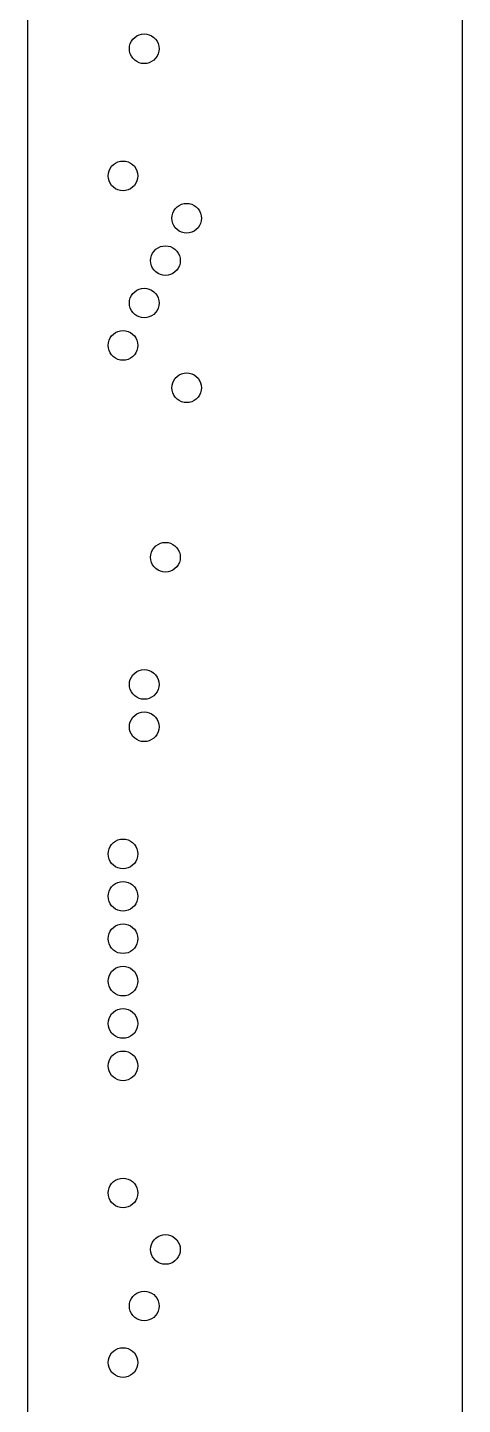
# Model space of a CAD drawing. Header units: metres. Extents: x 0 to 41, y 0 to 2000.
# Drawn here: x 0 to 41, y 1621 to 1751 of the extents above; entities that cross this region are included whole.
import ezdxf

# ---------------------------------------------------------------- set-up
doc = ezdxf.new("R2010")
doc.units = ezdxf.units.M

msp = doc.modelspace()

# ---------------------------------------------------------------- linework, layer by layer
for p, q in [((0, 2000), (0, 0)), ((41, 0), (41, 2000)), ((9.62126, 1749.24), (9.68442, 1749.48)), ((9.68442, 1749.48), (9.78755, 1749.7)), ((9.78755, 1749.7), (9.92754, 1749.9)), ((9.92754, 1749.9), (10.1001, 1750.07)), ((10.1001, 1750.07), (10.3, 1750.21)), ((10.3, 1750.21), (10.5212, 1750.32)), ((10.5212, 1750.32), (10.7569, 1750.38)), ((10.7569, 1750.38), (11, 1750.4)), ((11, 1750.4), (11.2431, 1750.38)), ((11.2431, 1750.38), (11.4788, 1750.32)), ((11.4788, 1750.32), (11.7, 1750.21)), ((11.7, 1750.21), (11.8999, 1750.07)), ((11.8999, 1750.07), (12.0724, 1749.9)), ((12.0724, 1749.9), (12.2124, 1749.7)), ((12.2124, 1749.7), (12.3156, 1749.48)), ((12.3156, 1749.48), (12.3787, 1749.24)), ((9.59999, 1749), (9.62126, 1749.24)), ((9.62126, 1748.76), (9.59999, 1749)), ((9.68442, 1748.52), (9.62126, 1748.76)), ((9.78755, 1748.3), (9.68442, 1748.52)), ((9.92754, 1748.1), (9.78755, 1748.3)), ((10.1001, 1747.93), (9.92754, 1748.1)), ((12.0724, 1748.1), (11.8999, 1747.93)), ((12.2124, 1748.3), (12.0724, 1748.1)), ((12.3156, 1748.52), (12.2124, 1748.3)), ((12.3787, 1748.76), (12.3156, 1748.52)), ((12.3787, 1749.24), (12.4, 1749)), ((12.4, 1749), (12.3787, 1748.76)), ((10.3, 1747.79), (10.1001, 1747.93)), ((10.5212, 1747.68), (10.3, 1747.79)), ((10.7569, 1747.62), (10.5212, 1747.68)), ((11, 1747.6), (10.7569, 1747.62)), ((11.2431, 1747.62), (11, 1747.6)), ((11.4788, 1747.68), (11.2431, 1747.62)), ((11.7, 1747.79), (11.4788, 1747.68)), ((11.8999, 1747.93), (11.7, 1747.79)), ((7.68442, 1737.48), (7.78755, 1737.7)), ((7.78755, 1737.7), (7.92754, 1737.9)), ((7.92754, 1737.9), (8.10008, 1738.07)), ((8.10008, 1738.07), (8.29999, 1738.21)), ((8.29999, 1738.21), (8.52116, 1738.32)), ((8.52116, 1738.32), (8.75688, 1738.38)), ((8.75688, 1738.38), (9, 1738.4)), ((9, 1738.4), (9.2431, 1738.38)), ((9.2431, 1738.38), (9.47882, 1738.32)), ((9.47882, 1738.32), (9.7, 1738.21)), ((9.7, 1738.21), (9.8999, 1738.07)), ((9.8999, 1738.07), (10.0724, 1737.9)), ((10.0724, 1737.9), (10.2124, 1737.7)), ((10.2124, 1737.7), (10.3156, 1737.48)), ((7.59999, 1737), (7.62126, 1737.24)), ((7.62126, 1736.76), (7.59999, 1737)), ((7.62126, 1737.24), (7.68442, 1737.48)), ((7.68442, 1736.52), (7.62126, 1736.76)), ((7.78755, 1736.3), (7.68442, 1736.52)), ((7.92754, 1736.1), (7.78755, 1736.3)), ((10.2124, 1736.3), (10.0724, 1736.1)), ((10.3156, 1736.52), (10.2124, 1736.3)), ((10.3156, 1737.48), (10.3787, 1737.24)), ((10.3787, 1736.76), (10.3156, 1736.52)), ((10.3787, 1737.24), (10.4, 1737)), ((10.4, 1737), (10.3787, 1736.76)), ((8.10008, 1735.93), (7.92754, 1736.1)), ((8.29999, 1735.79), (8.10008, 1735.93)), ((8.52116, 1735.68), (8.29999, 1735.79)), ((8.75688, 1735.62), (8.52116, 1735.68)), ((9, 1735.6), (8.75688, 1735.62)), ((9.2431, 1735.62), (9, 1735.6)), ((9.47882, 1735.68), (9.2431, 1735.62)), ((9.7, 1735.79), (9.47882, 1735.68)), ((9.8999, 1735.93), (9.7, 1735.79)), ((10.0724, 1736.1), (9.8999, 1735.93)), ((13.6844, 1733.48), (13.7876, 1733.7)), ((13.7876, 1733.7), (13.9275, 1733.9)), ((13.9275, 1733.9), (14.1001, 1734.07)), ((14.1001, 1734.07), (14.3, 1734.21)), ((14.3, 1734.21), (14.5212, 1734.32)), ((14.5212, 1734.32), (14.7569, 1734.38)), ((14.7569, 1734.38), (15, 1734.4)), ((15, 1734.4), (15.2431, 1734.38)), ((15.2431, 1734.38), (15.4788, 1734.32)), ((15.4788, 1734.32), (15.7, 1734.21)), ((15.7, 1734.21), (15.8999, 1734.07)), ((15.8999, 1734.07), (16.0724, 1733.9)), ((16.0724, 1733.9), (16.2124, 1733.7)), ((16.2124, 1733.7), (16.3156, 1733.48)), ((13.6, 1733), (13.6213, 1733.24)), ((13.6213, 1732.76), (13.6, 1733)), ((13.6213, 1733.24), (13.6844, 1733.48)), ((13.6844, 1732.52), (13.6213, 1732.76)), ((13.7876, 1732.3), (13.6844, 1732.52)), ((16.3156, 1732.52), (16.2124, 1732.3)), ((16.3156, 1733.48), (16.3787, 1733.24)), ((16.3787, 1732.76), (16.3156, 1732.52)), ((16.3787, 1733.24), (16.4, 1733)), ((16.4, 1733), (16.3787, 1732.76)), ((13.9275, 1732.1), (13.7876, 1732.3)), ((14.1001, 1731.93), (13.9275, 1732.1)), ((14.3, 1731.79), (14.1001, 1731.93)), ((14.5212, 1731.68), (14.3, 1731.79)), ((14.7569, 1731.62), (14.5212, 1731.68)), ((15, 1731.6), (14.7569, 1731.62)), ((15.2431, 1731.62), (15, 1731.6)), ((15.4788, 1731.68), (15.2431, 1731.62)), ((15.7, 1731.79), (15.4788, 1731.68)), ((15.8999, 1731.93), (15.7, 1731.79)), ((16.0724, 1732.1), (15.8999, 1731.93)), ((16.2124, 1732.3), (16.0724, 1732.1)), ((11.7876, 1729.7), (11.9275, 1729.9)), ((11.9275, 1729.9), (12.1001, 1730.07)), ((12.1001, 1730.07), (12.3, 1730.21)), ((12.3, 1730.21), (12.5212, 1730.32)), ((12.5212, 1730.32), (12.7569, 1730.38)), ((12.7569, 1730.38), (13, 1730.4)), ((13, 1730.4), (13.2431, 1730.38)), ((13.2431, 1730.38), (13.4788, 1730.32)), ((13.4788, 1730.32), (13.7, 1730.21)), ((13.7, 1730.21), (13.8999, 1730.07)), ((13.8999, 1730.07), (14.0724, 1729.9)), ((14.0724, 1729.9), (14.2124, 1729.7)), ((11.6, 1729), (11.6213, 1729.24)), ((11.6213, 1728.76), (11.6, 1729)), ((11.6213, 1729.24), (11.6844, 1729.48)), ((11.6844, 1728.52), (11.6213, 1728.76)), ((11.6844, 1729.48), (11.7876, 1729.7)), ((11.7876, 1728.3), (11.6844, 1728.52)), ((14.2124, 1729.7), (14.3156, 1729.48)), ((14.3156, 1728.52), (14.2124, 1728.3)), ((14.3156, 1729.48), (14.3787, 1729.24)), ((14.3787, 1728.76), (14.3156, 1728.52)), ((14.3787, 1729.24), (14.4, 1729)), ((14.4, 1729), (14.3787, 1728.76)), ((11.9275, 1728.1), (11.7876, 1728.3)), ((12.1001, 1727.93), (11.9275, 1728.1)), ((12.3, 1727.79), (12.1001, 1727.93)), ((12.5212, 1727.68), (12.3, 1727.79)), ((12.7569, 1727.62), (12.5212, 1727.68)), ((13, 1727.6), (12.7569, 1727.62)), ((13.2431, 1727.62), (13, 1727.6)), ((13.4788, 1727.68), (13.2431, 1727.62)), ((13.7, 1727.79), (13.4788, 1727.68)), ((13.8999, 1727.93), (13.7, 1727.79)), ((14.0724, 1728.1), (13.8999, 1727.93)), ((14.2124, 1728.3), (14.0724, 1728.1)), ((9.78755, 1725.7), (9.92754, 1725.9)), ((9.92754, 1725.9), (10.1001, 1726.07)), ((10.1001, 1726.07), (10.3, 1726.21)), ((10.3, 1726.21), (10.5212, 1726.32)), ((10.5212, 1726.32), (10.7569, 1726.38)), ((10.7569, 1726.38), (11, 1726.4)), ((11, 1726.4), (11.2431, 1726.38)), ((11.2431, 1726.38), (11.4788, 1726.32)), ((11.4788, 1726.32), (11.7, 1726.21)), ((11.7, 1726.21), (11.8999, 1726.07)), ((11.8999, 1726.07), (12.0724, 1725.9)), ((12.0724, 1725.9), (12.2124, 1725.7)), ((9.59999, 1725), (9.62126, 1725.24)), ((9.62126, 1724.76), (9.59999, 1725)), ((9.62126, 1725.24), (9.68442, 1725.48)), ((9.68442, 1724.52), (9.62126, 1724.76)), ((9.68442, 1725.48), (9.78755, 1725.7)), ((12.2124, 1725.7), (12.3156, 1725.48)), ((12.3156, 1725.48), (12.3787, 1725.24)), ((12.3787, 1724.76), (12.3156, 1724.52)), ((12.3787, 1725.24), (12.4, 1725)), ((12.4, 1725), (12.3787, 1724.76)), ((9.78755, 1724.3), (9.68442, 1724.52)), ((9.92754, 1724.1), (9.78755, 1724.3)), ((10.1001, 1723.93), (9.92754, 1724.1)), ((10.3, 1723.79), (10.1001, 1723.93)), ((10.5212, 1723.68), (10.3, 1723.79)), ((10.7569, 1723.62), (10.5212, 1723.68)), ((11, 1723.6), (10.7569, 1723.62)), ((11.2431, 1723.62), (11, 1723.6)), ((11.4788, 1723.68), (11.2431, 1723.62)), ((11.7, 1723.79), (11.4788, 1723.68)), ((11.8999, 1723.93), (11.7, 1723.79)), ((12.0724, 1724.1), (11.8999, 1723.93)), ((12.2124, 1724.3), (12.0724, 1724.1)), ((12.3156, 1724.52), (12.2124, 1724.3)), ((7.92754, 1721.9), (8.10008, 1722.07)), ((8.10008, 1722.07), (8.29999, 1722.21)), ((8.29999, 1722.21), (8.52116, 1722.32)), ((8.52116, 1722.32), (8.75688, 1722.38)), ((8.75688, 1722.38), (9, 1722.4)), ((9, 1722.4), (9.2431, 1722.38)), ((9.2431, 1722.38), (9.47882, 1722.32)), ((9.47882, 1722.32), (9.7, 1722.21)), ((9.7, 1722.21), (9.8999, 1722.07)), ((9.8999, 1722.07), (10.0724, 1721.9)), ((7.59999, 1721), (7.62126, 1721.24)), ((7.62126, 1720.76), (7.59999, 1721)), ((7.62126, 1721.24), (7.68442, 1721.48)), ((7.68442, 1720.52), (7.62126, 1720.76)), ((7.68442, 1721.48), (7.78755, 1721.7)), ((7.78755, 1721.7), (7.92754, 1721.9)), ((10.0724, 1721.9), (10.2124, 1721.7)), ((10.2124, 1721.7), (10.3156, 1721.48)), ((10.3156, 1721.48), (10.3787, 1721.24)), ((10.3787, 1720.76), (10.3156, 1720.52)), ((10.3787, 1721.24), (10.4, 1721)), ((10.4, 1721), (10.3787, 1720.76)), ((7.78755, 1720.3), (7.68442, 1720.52)), ((7.92754, 1720.1), (7.78755, 1720.3)), ((8.10008, 1719.93), (7.92754, 1720.1)), ((8.29999, 1719.79), (8.10008, 1719.93)), ((8.52116, 1719.68), (8.29999, 1719.79)), ((8.75688, 1719.62), (8.52116, 1719.68)), ((9, 1719.6), (8.75688, 1719.62)), ((9.2431, 1719.62), (9, 1719.6)), ((9.47882, 1719.68), (9.2431, 1719.62)), ((9.7, 1719.79), (9.47882, 1719.68)), ((9.8999, 1719.93), (9.7, 1719.79)), ((10.0724, 1720.1), (9.8999, 1719.93)), ((10.2124, 1720.3), (10.0724, 1720.1)), ((10.3156, 1720.52), (10.2124, 1720.3)), ((14.1001, 1718.07), (14.3, 1718.21)), ((14.3, 1718.21), (14.5212, 1718.32)), ((14.5212, 1718.32), (14.7569, 1718.38)), ((14.7569, 1718.38), (15, 1718.4)), ((15, 1718.4), (15.2431, 1718.38)), ((15.2431, 1718.38), (15.4788, 1718.32)), ((15.4788, 1718.32), (15.7, 1718.21)), ((15.7, 1718.21), (15.8999, 1718.07)), ((13.6, 1717), (13.6213, 1717.24)), ((13.6213, 1716.76), (13.6, 1717)), ((13.6213, 1717.24), (13.6844, 1717.48)), ((13.6844, 1717.48), (13.7876, 1717.7)), ((13.7876, 1717.7), (13.9275, 1717.9)), ((13.9275, 1717.9), (14.1001, 1718.07)), ((15.8999, 1718.07), (16.0724, 1717.9)), ((16.0724, 1717.9), (16.2124, 1717.7)), ((16.2124, 1717.7), (16.3156, 1717.48)), ((16.3156, 1717.48), (16.3787, 1717.24)), ((16.3787, 1717.24), (16.4, 1717)), ((16.4, 1717), (16.3787, 1716.76)), ((13.6844, 1716.52), (13.6213, 1716.76)), ((13.7876, 1716.3), (13.6844, 1716.52)), ((13.9275, 1716.1), (13.7876, 1716.3)), ((14.1001, 1715.93), (13.9275, 1716.1)), ((14.3, 1715.79), (14.1001, 1715.93)), ((14.5212, 1715.68), (14.3, 1715.79)), ((14.7569, 1715.62), (14.5212, 1715.68)), ((15, 1715.6), (14.7569, 1715.62)), ((15.2431, 1715.62), (15, 1715.6)), ((15.4788, 1715.68), (15.2431, 1715.62)), ((15.7, 1715.79), (15.4788, 1715.68)), ((15.8999, 1715.93), (15.7, 1715.79)), ((16.0724, 1716.1), (15.8999, 1715.93)), ((16.2124, 1716.3), (16.0724, 1716.1)), ((16.3156, 1716.52), (16.2124, 1716.3)), ((16.3787, 1716.76), (16.3156, 1716.52)), ((11.6, 1701), (11.6213, 1701.24)), ((11.6213, 1701.24), (11.6844, 1701.48)), ((11.6844, 1701.48), (11.7876, 1701.7)), ((11.7876, 1701.7), (11.9275, 1701.9)), ((11.9275, 1701.9), (12.1001, 1702.07)), ((12.1001, 1702.07), (12.3, 1702.21)), ((12.3, 1702.21), (12.5212, 1702.32)), ((12.5212, 1702.32), (12.7569, 1702.38)), ((12.7569, 1702.38), (13, 1702.4)), ((13, 1702.4), (13.2431, 1702.38)), ((13.2431, 1702.38), (13.4788, 1702.32)), ((13.4788, 1702.32), (13.7, 1702.21)), ((13.7, 1702.21), (13.8999, 1702.07)), ((13.8999, 1702.07), (14.0724, 1701.9)), ((14.0724, 1701.9), (14.2124, 1701.7)), ((14.2124, 1701.7), (14.3156, 1701.48)), ((14.3156, 1701.48), (14.3787, 1701.24)), ((14.3787, 1701.24), (14.4, 1701)), ((11.6213, 1700.76), (11.6, 1701)), ((11.6844, 1700.52), (11.6213, 1700.76)), ((11.7876, 1700.3), (11.6844, 1700.52)), ((11.9275, 1700.1), (11.7876, 1700.3)), ((12.1001, 1699.93), (11.9275, 1700.1)), ((12.3, 1699.79), (12.1001, 1699.93)), ((13.8999, 1699.93), (13.7, 1699.79)), ((14.0724, 1700.1), (13.8999, 1699.93)), ((14.2124, 1700.3), (14.0724, 1700.1)), ((14.3156, 1700.52), (14.2124, 1700.3)), ((14.3787, 1700.76), (14.3156, 1700.52)), ((14.4, 1701), (14.3787, 1700.76)), ((12.5212, 1699.68), (12.3, 1699.79)), ((12.7569, 1699.62), (12.5212, 1699.68)), ((13, 1699.6), (12.7569, 1699.62)), ((13.2431, 1699.62), (13, 1699.6)), ((13.4788, 1699.68), (13.2431, 1699.62)), ((13.7, 1699.79), (13.4788, 1699.68)), ((9.68442, 1689.48), (9.78755, 1689.7)), ((9.78755, 1689.7), (9.92754, 1689.9)), ((9.92754, 1689.9), (10.1001, 1690.07)), ((10.1001, 1690.07), (10.3, 1690.21)), ((10.3, 1690.21), (10.5212, 1690.32)), ((10.5212, 1690.32), (10.7569, 1690.38)), ((10.7569, 1690.38), (11, 1690.4)), ((11, 1690.4), (11.2431, 1690.38)), ((11.2431, 1690.38), (11.4788, 1690.32)), ((11.4788, 1690.32), (11.7, 1690.21)), ((11.7, 1690.21), (11.8999, 1690.07)), ((11.8999, 1690.07), (12.0724, 1689.9)), ((12.0724, 1689.9), (12.2124, 1689.7)), ((12.2124, 1689.7), (12.3156, 1689.48)), ((9.59999, 1689), (9.62126, 1689.24)), ((9.62126, 1688.76), (9.59999, 1689)), ((9.62126, 1689.24), (9.68442, 1689.48)), ((9.68442, 1688.52), (9.62126, 1688.76)), ((9.78755, 1688.3), (9.68442, 1688.52)), ((9.92754, 1688.1), (9.78755, 1688.3)), ((12.2124, 1688.3), (12.0724, 1688.1)), ((12.3156, 1688.52), (12.2124, 1688.3)), ((12.3156, 1689.48), (12.3787, 1689.24)), ((12.3787, 1688.76), (12.3156, 1688.52)), ((12.3787, 1689.24), (12.4, 1689)), ((12.4, 1689), (12.3787, 1688.76)), ((10.1001, 1687.93), (9.92754, 1688.1)), ((10.3, 1687.79), (10.1001, 1687.93)), ((10.5212, 1687.68), (10.3, 1687.79)), ((10.7569, 1687.62), (10.5212, 1687.68)), ((11, 1687.6), (10.7569, 1687.62)), ((11.2431, 1687.62), (11, 1687.6)), ((11.4788, 1687.68), (11.2431, 1687.62)), ((11.7, 1687.79), (11.4788, 1687.68)), ((11.8999, 1687.93), (11.7, 1687.79)), ((12.0724, 1688.1), (11.8999, 1687.93)), ((9.68442, 1685.48), (9.78755, 1685.7)), ((9.78755, 1685.7), (9.92754, 1685.9)), ((9.92754, 1685.9), (10.1001, 1686.07)), ((10.1001, 1686.07), (10.3, 1686.21)), ((10.3, 1686.21), (10.5212, 1686.32)), ((10.5212, 1686.32), (10.7569, 1686.38)), ((10.7569, 1686.38), (11, 1686.4)), ((11, 1686.4), (11.2431, 1686.38)), ((11.2431, 1686.38), (11.4788, 1686.32)), ((11.4788, 1686.32), (11.7, 1686.21)), ((11.7, 1686.21), (11.8999, 1686.07)), ((11.8999, 1686.07), (12.0724, 1685.9)), ((12.0724, 1685.9), (12.2124, 1685.7)), ((12.2124, 1685.7), (12.3156, 1685.48)), ((9.59999, 1685), (9.62126, 1685.24)), ((9.62126, 1684.76), (9.59999, 1685)), ((9.62126, 1685.24), (9.68442, 1685.48)), ((9.68442, 1684.52), (9.62126, 1684.76)), ((9.78755, 1684.3), (9.68442, 1684.52)), ((9.92754, 1684.1), (9.78755, 1684.3)), ((12.2124, 1684.3), (12.0724, 1684.1)), ((12.3156, 1684.52), (12.2124, 1684.3)), ((12.3156, 1685.48), (12.3787, 1685.24)), ((12.3787, 1684.76), (12.3156, 1684.52)), ((12.3787, 1685.24), (12.4, 1685)), ((12.4, 1685), (12.3787, 1684.76)), ((10.1001, 1683.93), (9.92754, 1684.1)), ((10.3, 1683.79), (10.1001, 1683.93)), ((10.5212, 1683.68), (10.3, 1683.79)), ((10.7569, 1683.62), (10.5212, 1683.68)), ((11, 1683.6), (10.7569, 1683.62)), ((11.2431, 1683.62), (11, 1683.6)), ((11.4788, 1683.68), (11.2431, 1683.62)), ((11.7, 1683.79), (11.4788, 1683.68)), ((11.8999, 1683.93), (11.7, 1683.79)), ((12.0724, 1684.1), (11.8999, 1683.93)), ((7.78755, 1673.7), (7.92754, 1673.9)), ((7.92754, 1673.9), (8.10008, 1674.07)), ((8.10008, 1674.07), (8.29999, 1674.21)), ((8.29999, 1674.21), (8.52116, 1674.32)), ((8.52116, 1674.32), (8.75688, 1674.38)), ((8.75688, 1674.38), (9, 1674.4)), ((9, 1674.4), (9.2431, 1674.38)), ((9.2431, 1674.38), (9.47882, 1674.32)), ((9.47882, 1674.32), (9.7, 1674.21)), ((9.7, 1674.21), (9.8999, 1674.07)), ((9.8999, 1674.07), (10.0724, 1673.9)), ((10.0724, 1673.9), (10.2124, 1673.7)), ((7.59999, 1673), (7.62126, 1673.24)), ((7.62126, 1672.76), (7.59999, 1673)), ((7.62126, 1673.24), (7.68442, 1673.48)), ((7.68442, 1672.52), (7.62126, 1672.76)), ((7.68442, 1673.48), (7.78755, 1673.7)), ((10.2124, 1673.7), (10.3156, 1673.48)), ((10.3156, 1673.48), (10.3787, 1673.24)), ((10.3787, 1672.76), (10.3156, 1672.52)), ((10.3787, 1673.24), (10.4, 1673)), ((10.4, 1673), (10.3787, 1672.76)), ((7.78755, 1672.3), (7.68442, 1672.52)), ((7.92754, 1672.1), (7.78755, 1672.3)), ((8.10008, 1671.93), (7.92754, 1672.1)), ((8.29999, 1671.79), (8.10008, 1671.93)), ((8.52116, 1671.68), (8.29999, 1671.79)), ((8.75688, 1671.62), (8.52116, 1671.68)), ((9, 1671.6), (8.75688, 1671.62)), ((9.2431, 1671.62), (9, 1671.6)), ((9.47882, 1671.68), (9.2431, 1671.62)), ((9.7, 1671.79), (9.47882, 1671.68)), ((9.8999, 1671.93), (9.7, 1671.79)), ((10.0724, 1672.1), (9.8999, 1671.93)), ((10.2124, 1672.3), (10.0724, 1672.1)), ((10.3156, 1672.52), (10.2124, 1672.3)), ((7.92754, 1669.9), (8.10008, 1670.07)), ((8.10008, 1670.07), (8.29999, 1670.21)), ((8.29999, 1670.21), (8.52116, 1670.32)), ((8.52116, 1670.32), (8.75688, 1670.38)), ((8.75688, 1670.38), (9, 1670.4)), ((9, 1670.4), (9.2431, 1670.38)), ((9.2431, 1670.38), (9.47882, 1670.32)), ((9.47882, 1670.32), (9.7, 1670.21)), ((9.7, 1670.21), (9.8999, 1670.07)), ((9.8999, 1670.07), (10.0724, 1669.9)), ((7.59999, 1669), (7.62126, 1669.24)), ((7.62126, 1668.76), (7.59999, 1669)), ((7.62126, 1669.24), (7.68442, 1669.48)), ((7.68442, 1668.52), (7.62126, 1668.76)), ((7.68442, 1669.48), (7.78755, 1669.7)), ((7.78755, 1669.7), (7.92754, 1669.9)), ((10.0724, 1669.9), (10.2124, 1669.7)), ((10.2124, 1669.7), (10.3156, 1669.48)), ((10.3156, 1669.48), (10.3787, 1669.24)), ((10.3787, 1668.76), (10.3156, 1668.52)), ((10.3787, 1669.24), (10.4, 1669)), ((10.4, 1669), (10.3787, 1668.76)), ((7.78755, 1668.3), (7.68442, 1668.52)), ((7.92754, 1668.1), (7.78755, 1668.3)), ((8.10008, 1667.93), (7.92754, 1668.1)), ((8.29999, 1667.79), (8.10008, 1667.93)), ((8.52116, 1667.68), (8.29999, 1667.79)), ((8.75688, 1667.62), (8.52116, 1667.68)), ((9, 1667.6), (8.75688, 1667.62)), ((9.2431, 1667.62), (9, 1667.6)), ((9.47882, 1667.68), (9.2431, 1667.62)), ((9.7, 1667.79), (9.47882, 1667.68)), ((9.8999, 1667.93), (9.7, 1667.79)), ((10.0724, 1668.1), (9.8999, 1667.93)), ((10.2124, 1668.3), (10.0724, 1668.1)), ((10.3156, 1668.52), (10.2124, 1668.3)), ((8.10008, 1666.07), (8.29999, 1666.21)), ((8.29999, 1666.21), (8.52116, 1666.32)), ((8.52116, 1666.32), (8.75688, 1666.38)), ((8.75688, 1666.38), (9, 1666.4)), ((9, 1666.4), (9.2431, 1666.38)), ((9.2431, 1666.38), (9.47882, 1666.32)), ((9.47882, 1666.32), (9.7, 1666.21)), ((9.7, 1666.21), (9.8999, 1666.07)), ((7.59999, 1665), (7.62126, 1665.24)), ((7.62126, 1664.76), (7.59999, 1665)), ((7.62126, 1665.24), (7.68442, 1665.48)), ((7.68442, 1665.48), (7.78755, 1665.7)), ((7.78755, 1665.7), (7.92754, 1665.9)), ((7.92754, 1665.9), (8.10008, 1666.07)), ((9.8999, 1666.07), (10.0724, 1665.9)), ((10.0724, 1665.9), (10.2124, 1665.7)), ((10.2124, 1665.7), (10.3156, 1665.48)), ((10.3156, 1665.48), (10.3787, 1665.24)), ((10.3787, 1665.24), (10.4, 1665)), ((10.4, 1665), (10.3787, 1664.76)), ((7.68442, 1664.52), (7.62126, 1664.76)), ((7.78755, 1664.3), (7.68442, 1664.52)), ((7.92754, 1664.1), (7.78755, 1664.3)), ((8.10008, 1663.93), (7.92754, 1664.1)), ((8.29999, 1663.79), (8.10008, 1663.93)), ((8.52116, 1663.68), (8.29999, 1663.79)), ((8.75688, 1663.62), (8.52116, 1663.68)), ((9, 1663.6), (8.75688, 1663.62)), ((9.2431, 1663.62), (9, 1663.6)), ((9.47882, 1663.68), (9.2431, 1663.62)), ((9.7, 1663.79), (9.47882, 1663.68)), ((9.8999, 1663.93), (9.7, 1663.79)), ((10.0724, 1664.1), (9.8999, 1663.93)), ((10.2124, 1664.3), (10.0724, 1664.1)), ((10.3156, 1664.52), (10.2124, 1664.3)), ((10.3787, 1664.76), (10.3156, 1664.52)), ((8.10008, 1662.07), (8.29999, 1662.21)), ((8.29999, 1662.21), (8.52116, 1662.32)), ((8.52116, 1662.32), (8.75688, 1662.38)), ((8.75688, 1662.38), (9, 1662.4)), ((9, 1662.4), (9.2431, 1662.38)), ((9.2431, 1662.38), (9.47882, 1662.32)), ((9.47882, 1662.32), (9.7, 1662.21)), ((9.7, 1662.21), (9.8999, 1662.07)), ((7.59999, 1661), (7.62126, 1661.24)), ((7.62126, 1660.76), (7.59999, 1661)), ((7.62126, 1661.24), (7.68442, 1661.48)), ((7.68442, 1661.48), (7.78755, 1661.7)), ((7.78755, 1661.7), (7.92754, 1661.9)), ((7.92754, 1661.9), (8.10008, 1662.07)), ((9.8999, 1662.07), (10.0724, 1661.9)), ((10.0724, 1661.9), (10.2124, 1661.7)), ((10.2124, 1661.7), (10.3156, 1661.48)), ((10.3156, 1661.48), (10.3787, 1661.24)), ((10.3787, 1661.24), (10.4, 1661)), ((10.4, 1661), (10.3787, 1660.76)), ((7.68442, 1660.52), (7.62126, 1660.76)), ((7.78755, 1660.3), (7.68442, 1660.52)), ((7.92754, 1660.1), (7.78755, 1660.3)), ((8.10008, 1659.93), (7.92754, 1660.1)), ((8.29999, 1659.79), (8.10008, 1659.93)), ((8.52116, 1659.68), (8.29999, 1659.79)), ((8.75688, 1659.62), (8.52116, 1659.68)), ((9, 1659.6), (8.75688, 1659.62)), ((9.2431, 1659.62), (9, 1659.6)), ((9.47882, 1659.68), (9.2431, 1659.62)), ((9.7, 1659.79), (9.47882, 1659.68)), ((9.8999, 1659.93), (9.7, 1659.79)), ((10.0724, 1660.1), (9.8999, 1659.93)), ((10.2124, 1660.3), (10.0724, 1660.1)), ((10.3156, 1660.52), (10.2124, 1660.3)), ((10.3787, 1660.76), (10.3156, 1660.52)), ((8.29999, 1658.21), (8.52116, 1658.32)), ((8.52116, 1658.32), (8.75688, 1658.38)), ((8.75688, 1658.38), (9, 1658.4)), ((9, 1658.4), (9.2431, 1658.38)), ((9.2431, 1658.38), (9.47882, 1658.32)), ((9.47882, 1658.32), (9.7, 1658.21)), ((7.59999, 1657), (7.62126, 1657.24)), ((7.62126, 1656.76), (7.59999, 1657)), ((7.62126, 1657.24), (7.68442, 1657.48)), ((7.68442, 1657.48), (7.78755, 1657.7)), ((7.78755, 1657.7), (7.92754, 1657.9)), ((7.92754, 1657.9), (8.10008, 1658.07)), ((8.10008, 1658.07), (8.29999, 1658.21)), ((9.7, 1658.21), (9.8999, 1658.07)), ((9.8999, 1658.07), (10.0724, 1657.9)), ((10.0724, 1657.9), (10.2124, 1657.7)), ((10.2124, 1657.7), (10.3156, 1657.48)), ((10.3156, 1657.48), (10.3787, 1657.24)), ((10.3787, 1657.24), (10.4, 1657)), ((10.4, 1657), (10.3787, 1656.76)), ((7.68442, 1656.52), (7.62126, 1656.76)), ((7.78755, 1656.3), (7.68442, 1656.52)), ((7.92754, 1656.1), (7.78755, 1656.3)), ((8.10008, 1655.93), (7.92754, 1656.1)), ((8.29999, 1655.79), (8.10008, 1655.93)), ((8.52116, 1655.68), (8.29999, 1655.79)), ((9.7, 1655.79), (9.47882, 1655.68)), ((9.8999, 1655.93), (9.7, 1655.79)), ((10.0724, 1656.1), (9.8999, 1655.93)), ((10.2124, 1656.3), (10.0724, 1656.1)), ((10.3156, 1656.52), (10.2124, 1656.3)), ((10.3787, 1656.76), (10.3156, 1656.52)), ((8.75688, 1655.62), (8.52116, 1655.68)), ((9, 1655.6), (8.75688, 1655.62)), ((8.75688, 1654.38), (9, 1654.4)), ((9.2431, 1655.62), (9, 1655.6)), ((9, 1654.4), (9.2431, 1654.38)), ((9.47882, 1655.68), (9.2431, 1655.62)), ((7.59999, 1653), (7.62126, 1653.24)), ((7.62126, 1653.24), (7.68442, 1653.48)), ((7.68442, 1653.48), (7.78755, 1653.7)), ((7.78755, 1653.7), (7.92754, 1653.9)), ((7.92754, 1653.9), (8.10008, 1654.07)), ((8.10008, 1654.07), (8.29999, 1654.21)), ((8.29999, 1654.21), (8.52116, 1654.32)), ((8.52116, 1654.32), (8.75688, 1654.38)), ((9.2431, 1654.38), (9.47882, 1654.32)), ((9.47882, 1654.32), (9.7, 1654.21)), ((9.7, 1654.21), (9.8999, 1654.07)), ((9.8999, 1654.07), (10.0724, 1653.9)), ((10.0724, 1653.9), (10.2124, 1653.7)), ((10.2124, 1653.7), (10.3156, 1653.48)), ((10.3156, 1653.48), (10.3787, 1653.24)), ((10.3787, 1653.24), (10.4, 1653)), ((7.62126, 1652.76), (7.59999, 1653)), ((7.68442, 1652.52), (7.62126, 1652.76)), ((7.78755, 1652.3), (7.68442, 1652.52)), ((7.92754, 1652.1), (7.78755, 1652.3)), ((8.10008, 1651.93), (7.92754, 1652.1)), ((8.29999, 1651.79), (8.10008, 1651.93)), ((9.8999, 1651.93), (9.7, 1651.79)), ((10.0724, 1652.1), (9.8999, 1651.93)), ((10.2124, 1652.3), (10.0724, 1652.1)), ((10.3156, 1652.52), (10.2124, 1652.3)), ((10.3787, 1652.76), (10.3156, 1652.52)), ((10.4, 1653), (10.3787, 1652.76)), ((8.52116, 1651.68), (8.29999, 1651.79)), ((8.75688, 1651.62), (8.52116, 1651.68)), ((9, 1651.6), (8.75688, 1651.62)), ((9.2431, 1651.62), (9, 1651.6)), ((9.47882, 1651.68), (9.2431, 1651.62)), ((9.7, 1651.79), (9.47882, 1651.68)), ((7.62126, 1641.24), (7.68442, 1641.48)), ((7.68442, 1641.48), (7.78755, 1641.7)), ((7.78755, 1641.7), (7.92754, 1641.9)), ((7.92754, 1641.9), (8.10008, 1642.07)), ((8.10008, 1642.07), (8.29999, 1642.21)), ((8.29999, 1642.21), (8.52116, 1642.32)), ((8.52116, 1642.32), (8.75688, 1642.38)), ((8.75688, 1642.38), (9, 1642.4)), ((9, 1642.4), (9.2431, 1642.38)), ((9.2431, 1642.38), (9.47882, 1642.32)), ((9.47882, 1642.32), (9.7, 1642.21)), ((9.7, 1642.21), (9.8999, 1642.07)), ((9.8999, 1642.07), (10.0724, 1641.9)), ((10.0724, 1641.9), (10.2124, 1641.7)), ((10.2124, 1641.7), (10.3156, 1641.48)), ((10.3156, 1641.48), (10.3787, 1641.24)), ((7.59999, 1641), (7.62126, 1641.24)), ((7.62126, 1640.76), (7.59999, 1641)), ((7.68442, 1640.52), (7.62126, 1640.76)), ((7.78755, 1640.3), (7.68442, 1640.52)), ((7.92754, 1640.1), (7.78755, 1640.3)), ((8.10008, 1639.93), (7.92754, 1640.1)), ((10.0724, 1640.1), (9.8999, 1639.93)), ((10.2124, 1640.3), (10.0724, 1640.1)), ((10.3156, 1640.52), (10.2124, 1640.3)), ((10.3787, 1640.76), (10.3156, 1640.52)), ((10.3787, 1641.24), (10.4, 1641)), ((10.4, 1641), (10.3787, 1640.76)), ((8.29999, 1639.79), (8.10008, 1639.93)), ((8.52116, 1639.68), (8.29999, 1639.79)), ((8.75688, 1639.62), (8.52116, 1639.68)), ((9, 1639.6), (8.75688, 1639.62)), ((9.2431, 1639.62), (9, 1639.6)), ((9.47882, 1639.68), (9.2431, 1639.62)), ((9.7, 1639.79), (9.47882, 1639.68)), ((9.8999, 1639.93), (9.7, 1639.79)), ((11.6844, 1636.15), (11.7876, 1636.37)), ((11.7876, 1636.37), (11.9275, 1636.57)), ((11.9275, 1636.57), (12.1001, 1636.74)), ((12.1001, 1636.74), (12.3, 1636.88)), ((12.3, 1636.88), (12.5212, 1636.98)), ((12.5212, 1636.98), (12.7569, 1637.05)), ((12.7569, 1637.05), (13, 1637.07)), ((13, 1637.07), (13.2431, 1637.05)), ((13.2431, 1637.05), (13.4788, 1636.98)), ((13.4788, 1636.98), (13.7, 1636.88)), ((13.7, 1636.88), (13.8999, 1636.74)), ((13.8999, 1636.74), (14.0724, 1636.57)), ((14.0724, 1636.57), (14.2124, 1636.37)), ((14.2124, 1636.37), (14.3156, 1636.15)), ((11.6, 1635.67), (11.6213, 1635.91)), ((11.6213, 1635.42), (11.6, 1635.67)), ((11.6213, 1635.91), (11.6844, 1636.15)), ((11.6844, 1635.19), (11.6213, 1635.42)), ((11.7876, 1634.97), (11.6844, 1635.19)), ((11.9275, 1634.77), (11.7876, 1634.97)), ((14.2124, 1634.97), (14.0724, 1634.77)), ((14.3156, 1635.19), (14.2124, 1634.97)), ((14.3156, 1636.15), (14.3787, 1635.91)), ((14.3787, 1635.42), (14.3156, 1635.19)), ((14.3787, 1635.91), (14.4, 1635.67)), ((14.4, 1635.67), (14.3787, 1635.42)), ((12.1001, 1634.59), (11.9275, 1634.77)), ((12.3, 1634.45), (12.1001, 1634.59)), ((12.5212, 1634.35), (12.3, 1634.45)), ((12.7569, 1634.29), (12.5212, 1634.35)), ((13, 1634.27), (12.7569, 1634.29)), ((13.2431, 1634.29), (13, 1634.27)), ((13.4788, 1634.35), (13.2431, 1634.29)), ((13.7, 1634.45), (13.4788, 1634.35)), ((13.8999, 1634.59), (13.7, 1634.45)), ((14.0724, 1634.77), (13.8999, 1634.59)), ((9.68442, 1630.81), (9.78755, 1631.03)), ((9.78755, 1631.03), (9.92754, 1631.23)), ((9.92754, 1631.23), (10.1001, 1631.41)), ((10.1001, 1631.41), (10.3, 1631.55)), ((10.3, 1631.55), (10.5212, 1631.65)), ((10.5212, 1631.65), (10.7569, 1631.71)), ((10.7569, 1631.71), (11, 1631.73)), ((11, 1631.73), (11.2431, 1631.71)), ((11.2431, 1631.71), (11.4788, 1631.65)), ((11.4788, 1631.65), (11.7, 1631.55)), ((11.7, 1631.55), (11.8999, 1631.41)), ((11.8999, 1631.41), (12.0724, 1631.23)), ((12.0724, 1631.23), (12.2124, 1631.03)), ((12.2124, 1631.03), (12.3156, 1630.81)), ((9.59999, 1630.33), (9.62126, 1630.58)), ((9.62126, 1630.09), (9.59999, 1630.33)), ((9.62126, 1630.58), (9.68442, 1630.81)), ((9.68442, 1629.85), (9.62126, 1630.09)), ((9.78755, 1629.63), (9.68442, 1629.85)), ((12.3156, 1629.85), (12.2124, 1629.63)), ((12.3156, 1630.81), (12.3787, 1630.58)), ((12.3787, 1630.09), (12.3156, 1629.85)), ((12.3787, 1630.58), (12.4, 1630.33)), ((12.4, 1630.33), (12.3787, 1630.09)), ((9.92754, 1629.43), (9.78755, 1629.63)), ((10.1001, 1629.26), (9.92754, 1629.43)), ((10.3, 1629.12), (10.1001, 1629.26)), ((10.5212, 1629.02), (10.3, 1629.12)), ((10.7569, 1628.95), (10.5212, 1629.02)), ((11, 1628.93), (10.7569, 1628.95)), ((11.2431, 1628.95), (11, 1628.93)), ((11.4788, 1629.02), (11.2431, 1628.95)), ((11.7, 1629.12), (11.4788, 1629.02)), ((11.8999, 1629.26), (11.7, 1629.12)), ((12.0724, 1629.43), (11.8999, 1629.26)), ((12.2124, 1629.63), (12.0724, 1629.43)), ((7.78755, 1625.7), (7.92754, 1625.9)), ((7.92754, 1625.9), (8.10008, 1626.07)), ((8.10008, 1626.07), (8.29999, 1626.21)), ((8.29999, 1626.21), (8.52116, 1626.32)), ((8.52116, 1626.32), (8.75688, 1626.38)), ((8.75688, 1626.38), (9, 1626.4)), ((9, 1626.4), (9.2431, 1626.38)), ((9.2431, 1626.38), (9.47882, 1626.32)), ((9.47882, 1626.32), (9.7, 1626.21)), ((9.7, 1626.21), (9.8999, 1626.07)), ((9.8999, 1626.07), (10.0724, 1625.9)), ((10.0724, 1625.9), (10.2124, 1625.7)), ((7.59999, 1625), (7.62126, 1625.24)), ((7.62126, 1624.76), (7.59999, 1625)), ((7.62126, 1625.24), (7.68442, 1625.48)), ((7.68442, 1624.52), (7.62126, 1624.76)), ((7.68442, 1625.48), (7.78755, 1625.7)), ((7.78755, 1624.3), (7.68442, 1624.52)), ((10.2124, 1625.7), (10.3156, 1625.48)), ((10.3156, 1624.52), (10.2124, 1624.3)), ((10.3156, 1625.48), (10.3787, 1625.24)), ((10.3787, 1624.76), (10.3156, 1624.52)), ((10.3787, 1625.24), (10.4, 1625)), ((10.4, 1625), (10.3787, 1624.76)), ((7.92754, 1624.1), (7.78755, 1624.3)), ((8.10008, 1623.93), (7.92754, 1624.1)), ((8.29999, 1623.79), (8.10008, 1623.93)), ((8.52116, 1623.68), (8.29999, 1623.79)), ((8.75688, 1623.62), (8.52116, 1623.68)), ((9, 1623.6), (8.75688, 1623.62)), ((9.2431, 1623.62), (9, 1623.6)), ((9.47882, 1623.68), (9.2431, 1623.62)), ((9.7, 1623.79), (9.47882, 1623.68)), ((9.8999, 1623.93), (9.7, 1623.79)), ((10.0724, 1624.1), (9.8999, 1623.93)), ((10.2124, 1624.3), (10.0724, 1624.1))]:
    msp.add_line(p, q)

doc.saveas('drawing.dxf')
